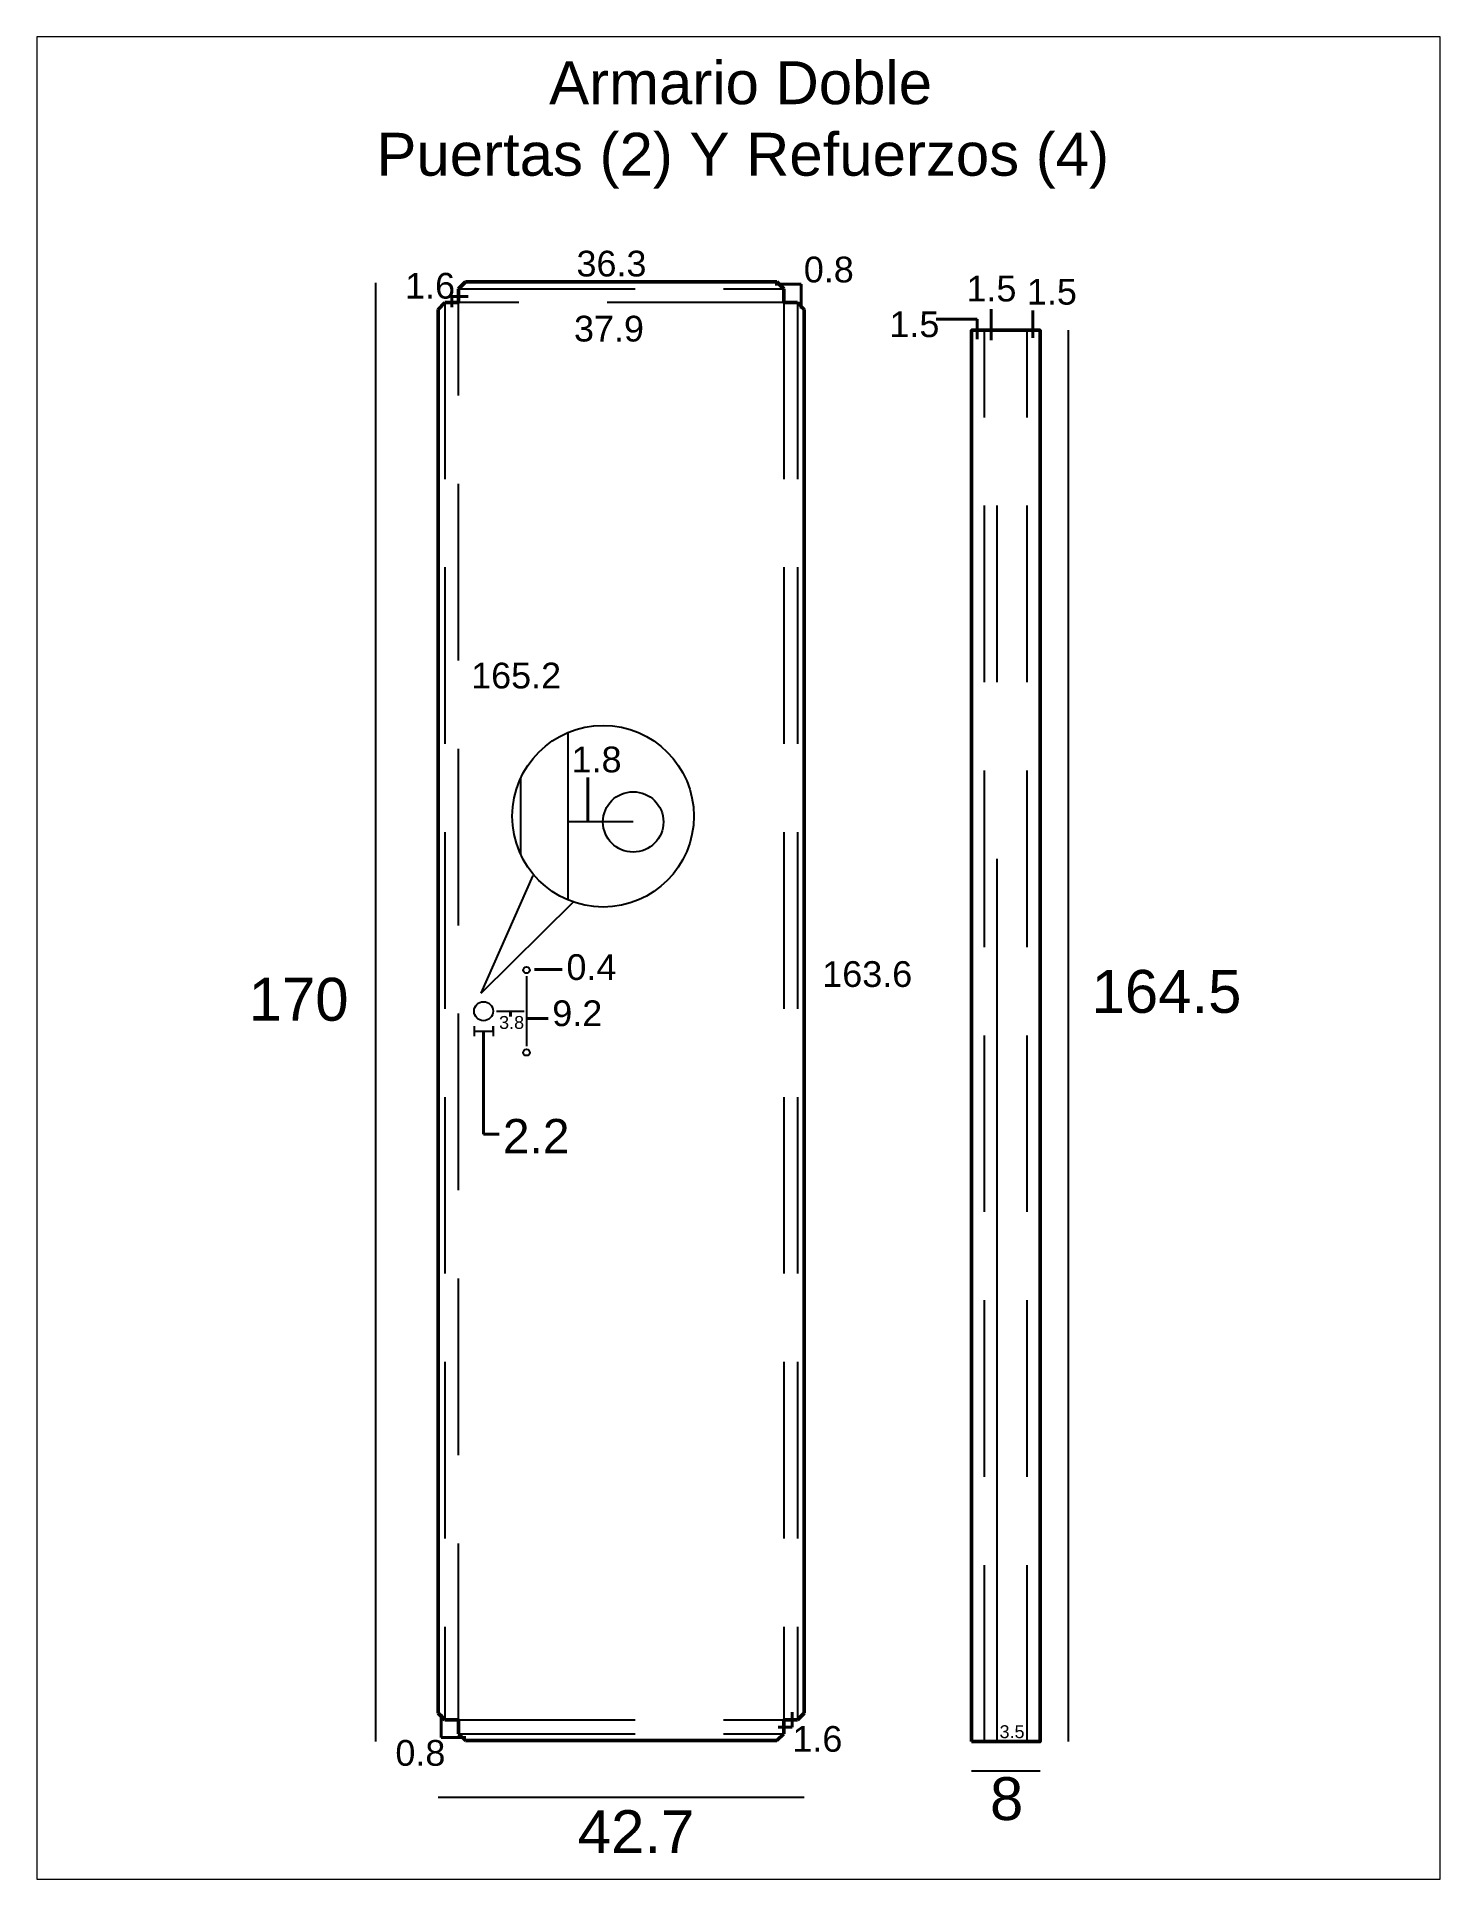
# Paper-space layout 'Layout1' of a CAD drawing. Header units: millimetres. Extents: x 0 to 203, y 0 to 267.
# The model-space entities are those that its viewports show. They can reach past a viewport. Long polylines and large blocks are cut down to what shows.
import ezdxf

# ---------------------------------------------------------------- set-up
doc = ezdxf.new("R2010")
doc.units = ezdxf.units.MM
doc.header["$LTSCALE"] = 0.25
doc.linetypes.add('CENTERX2', pattern=[101.6, 63.5, -12.7, 12.7, -12.7])
doc.linetypes.add('DASHED', pattern=[19.05, 12.7, -6.35])
doc.styles.get("Standard").update_dxf_attribs({"font": 'arial.ttf'})

msp = doc.modelspace()

# ---------------------------------------------------------------- linework, layer by layer
for p, q in [((141.8, 2070.5), (141.8, 370.5)), ((949.6, 370.5), (949.6, 2015.5)), ((442, 1442.4), (366, 1442.4)), ((264.6, 1242.8), (325.5, 1380.1)), ((264.6, 1242.8), (372.5, 1349.2)), ((317.6, 1262.6), (317.6, 1181.1)), ((256.5, 1204.3), (256.5, 1192.9)), ((278.7, 1198.7), (278.7, 1204.3)), ((278.7, 1204.3), (278.7, 1192.9)), ((282.6, 1221.8), (315.1, 1221.8)), ((256.5, 1198.7), (278.7, 1198.7)), ((836.4, 336.3), (916.4, 336.3)), ((214.5, 305.9), (641.5, 305.9))]:
    msp.add_line(p, q)
at = {"lineweight": 50}
for p, q in [((238.5, 2063.8), (246.5, 2071.8)), ((609.5, 2071.8), (617.5, 2063.8)), ((214.5, 2039.8), (222.5, 2047.8)), ((633.5, 2047.8), (641.5, 2039.8)), ((222.5, 395.8), (214.5, 403.8)), ((641.5, 403.8), (633.5, 395.8)), ((246.5, 371.8), (238.5, 379.8)), ((617.5, 379.8), (609.5, 371.8))]:
    msp.add_line(p, q, dxfattribs=at)
at = {"linetype": 'DASHED'}
for p, q in [((238.5, 2063.8), (617.5, 2063.8)), ((222.5, 2047.8), (222.5, 395.8)), ((238.5, 395.8), (238.5, 2047.8)), ((617.5, 2047.8), (238.5, 2047.8)), ((617.5, 2047.8), (617.5, 395.8)), ((633.5, 2047.8), (633.5, 395.8)), ((851.4, 370.5), (851.4, 2015.5)), ((901.4, 370.5), (901.4, 2015.5)), ((238.5, 395.8), (617.5, 395.8)), ((238.5, 379.8), (617.5, 379.8))]:
    msp.add_line(p, q, dxfattribs=at)
at = {"lineweight": 40}
for p, q in [((637.9, 2069.1), (607.7, 2069.1)), ((637.9, 2040.8), (637.9, 2069.1)), ((230.6, 2042.4), (230.6, 2054.9)), ((230.6, 2054.9), (249.6, 2054.9)), ((859.2, 2003.8), (859.2, 2039.9)), ((842.8, 2028.4), (795.2, 2028.4)), ((842.8, 2005.1), (842.8, 2028.4)), ((908, 2006.7), (908, 2038.3)), ((389.1, 1494), (389.1, 1442.4)), ((327, 1270.3), (359.2, 1270.3)), ((299.1, 1221.8), (299.1, 1215.8)), ((317.6, 1213.3), (342.8, 1213.3)), ((267.6, 1198.7), (267.6, 1078.5)), ((267.6, 1078.5), (285.8, 1078.5)), ((218.2, 402.5), (218.2, 375.4)), ((611, 387.2), (627.4, 387.2)), ((627.4, 387.2), (627.4, 404.9)), ((218.2, 375.4), (247.1, 375.4))]:
    msp.add_line(p, q, dxfattribs=at)
at = {"linetype": 'CENTERX2'}
msp.add_line((866.4, 370.5), (866.4, 2015.5), dxfattribs=at)
at = {"linetype": 'DASHED', "lineweight": 25}
for p, q in [((365.8, 1546.4), (365.8, 1351.3)), ((310.7, 1493), (310.7, 1404.9))]:
    msp.add_line(p, q, dxfattribs=at)
at = {"lineweight": 50}
for points in [[(222.5, 2047.8), (238.5, 2047.8), (238.5, 2063.8)], [(609.5, 2071.8), (246.5, 2071.8)], [(617.5, 2063.8), (617.5, 2047.8), (633.5, 2047.8)], [(214.5, 2039.8), (214.5, 403.8)], [(641.5, 403.8), (641.5, 2039.8)], [(238.5, 379.8), (238.5, 395.8), (222.5, 395.8)], [(633.5, 395.8), (617.5, 395.8), (617.5, 379.8)], [(246.5, 371.8), (609.5, 371.8)]]:
    msp.add_lwpolyline(points, dxfattribs=at)
msp.add_lwpolyline([(836.4, 370.5), (916.4, 370.5), (916.4, 2015.5), (836.4, 2015.5)], close=True, dxfattribs=at)
for centre, radius in [((406.9, 1449), 105.8), ((442, 1442.4), 35.2), ((317.6, 1269.8), 3.8), ((267.6, 1221.8), 11.1), ((317.6, 1173.8), 3.8)]:
    msp.add_circle(centre, radius)

# ---------------------------------------------------------------- texts
at = {"attachment_point": 1}
for s, width, insert, char_height in [('\\pi218.25;Armario Doble \\P\\pi16.951;Puertas (2) Y Refuerzos (4)', 880.014, (125.8, 2328.9), 50), ('36.3', 52.241, (375.9, 2108.1), 30), ('0.8', 14.676, (640.9, 2101.2), 30), ('1.6', 14.676, (176.1, 2082.3), 30), ('1.5', 23.788, (830.5, 2079), 30), ('1.5', 23.788, (901, 2075.3), 30), ('37.9', 117.174, (373, 2032.3), 30), ('1.5', 23.788, (740.7, 2037.4), 30), ('165.2', 10.778, (253.1, 1628), 30), ('1.8', 23.876, (370.2, 1530.2), 30), ('0.4', 174.717, (364.2, 1288.2), 30), ('163.6', 10.778, (662.4, 1280.1), 30), ('164.5', 84.151, (976.3, 1269.9), 50), ('170', 76.818, (-6.3, 1260.7), 50), ('9.2', 38.543, (347.7, 1234.4), 30), ('3.8', 15.443, (285.7, 1216.2), 15), ('2.2', 99.88, (290.1, 1096.2), 40), ('1.6', 14.676, (627.6, 388.7), 30), ('3.5', 21.454, (869.1, 389.6), 15), ('0.8', 14.676, (164.8, 372.4), 30), ('8', 76.262, (857.9, 329.1), 50), ('42.7', 76.818, (377.4, 290.6), 50)]:
    msp.add_mtext_dynamic_manual_height_columns(s, width=width, gutter_width=12.5, heights=[0], dxfattribs=dict(at, insert=insert, char_height=char_height))

psp = doc.layouts.get("Layout1")

# ---------------------------------------------------------------- viewports
at = {"layer": '0'}
psp.add_viewport(center=(101.6, 133.35), size=(203.2, 266.7), view_center_point=(564.77, 1283.81), view_height=2147.137, dxfattribs=at)

doc.saveas('drawing.dxf')
